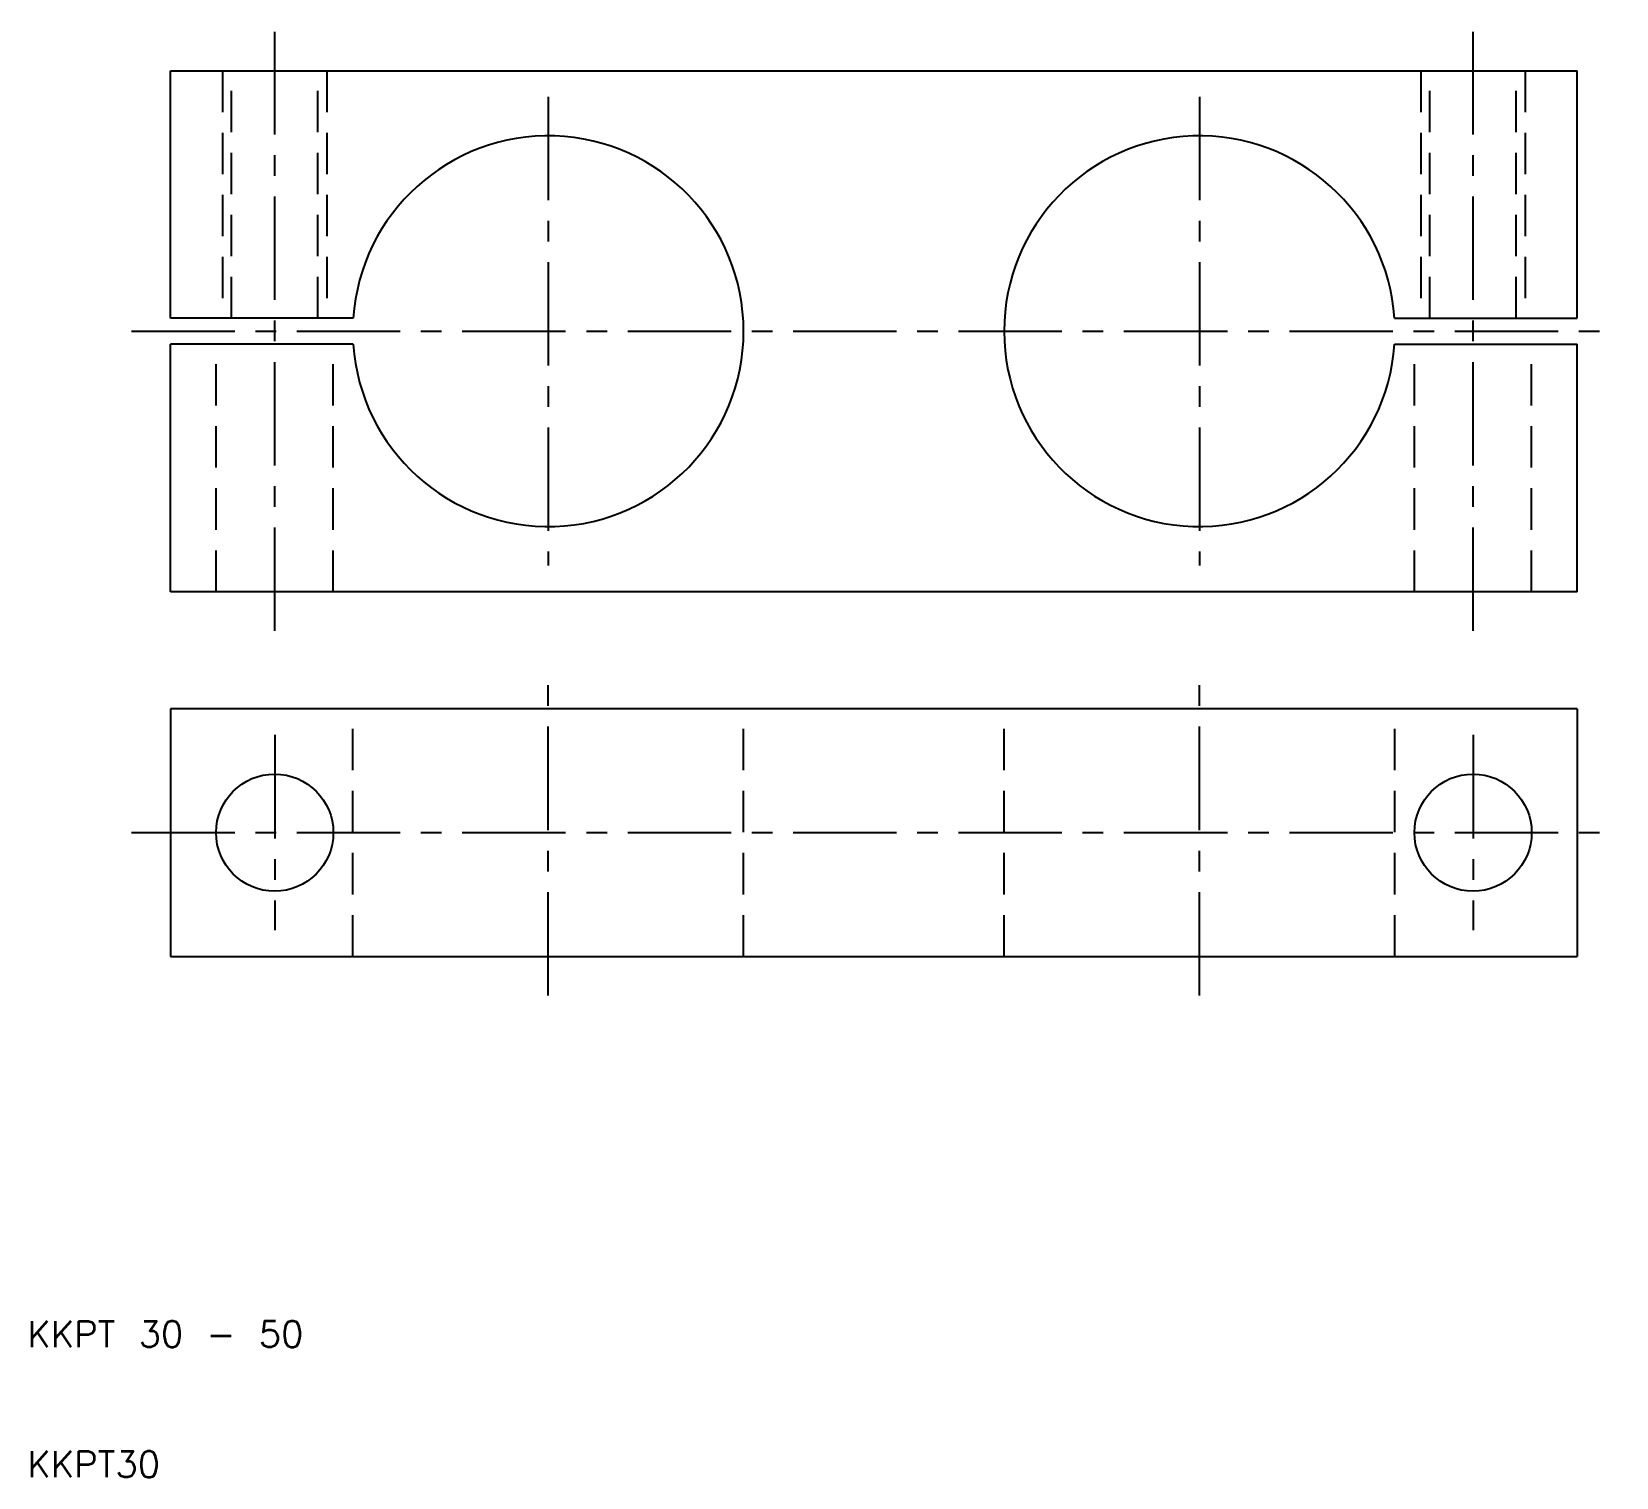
# Model space of a CAD drawing. Extents: x 10 to 132, y 10 to 121.
import ezdxf

# ---------------------------------------------------------------- set-up
doc = ezdxf.new("R2010")
doc.units = 0
doc.header["$LTSCALE"] = 0.25
doc.linetypes.add('CENTER', pattern=[50.8, 31.75, -6.35, 6.35, -6.35])
doc.linetypes.add('DASHED', pattern=[19.05, 12.7, -6.35])
doc.layers.get('0').update_dxf_attribs({"linetype": 'CONTINUOUS'})
doc.layers.add('CENTER', color=1, linetype='CENTER')
doc.styles.get("Standard").update_dxf_attribs({"font": 'txt.shx', "bigfont": 'extfont.shx'})

msp = doc.modelspace()

# ---------------------------------------------------------------- linework, layer by layer
for p, q in [((21, 118), (129, 118)), ((21, 99), (21, 118)), ((129, 99), (129, 118)), ((35.03, 99), (21, 99)), ((114.97, 99), (129, 99)), ((21, 78), (21, 97)), ((35.03, 97), (21, 97)), ((114.97, 97), (129, 97)), ((129, 78), (129, 97)), ((129, 78), (21, 78)), ((129, 69), (21, 69)), ((21, 69), (21, 50)), ((129, 69), (129, 50)), ((21, 50), (129, 50))]:
    msp.add_line(p, q)
at = {"color": 3, "linetype": 'DASHED'}
for p, q in [((25, 118), (25, 99)), ((25.68, 99), (25.68, 118)), ((32.32, 99), (32.32, 118)), ((33, 118), (33, 99)), ((117, 118), (117, 99)), ((117.68, 99), (117.68, 118)), ((124.32, 99), (124.32, 118)), ((125, 118), (125, 99)), ((24.5, 78), (24.5, 97)), ((33.5, 78), (33.5, 97)), ((116.5, 78), (116.5, 97)), ((125.5, 78), (125.5, 97)), ((35, 50), (35, 69)), ((65, 50), (65, 69)), ((85, 50), (85, 69)), ((115, 50), (115, 69))]:
    msp.add_line(p, q, dxfattribs=at)
for centre in [(29, 59.5), (121, 59.5)]:
    msp.add_circle(centre, 4.5)
for centre, start, end in [((50, 98), 183.8226, 176.1774), ((100, 98), 3.8226, 356.1774)]:
    msp.add_arc(centre, 15, start, end)
at = {"layer": 'CENTER', "color": 1, "linetype": 'CENTER'}
for p, q in [((29, 75), (29, 121)), ((121, 75), (121, 121)), ((50, 116), (50, 80)), ((100, 116), (100, 80)), ((18, 98), (132, 98)), ((50, 47), (50, 72)), ((100, 47), (100, 72)), ((29, 67), (29, 52)), ((121, 67), (121, 52)), ((18, 59.5), (132, 59.5))]:
    msp.add_line(p, q, dxfattribs=at)

# ---------------------------------------------------------------- texts
for s, p in [('KKPT 30 - 50', (10, 20)), ('KKPT30', (10, 10))]:
    msp.add_text(s, height=2).set_placement(p)

doc.saveas('drawing.dxf')
